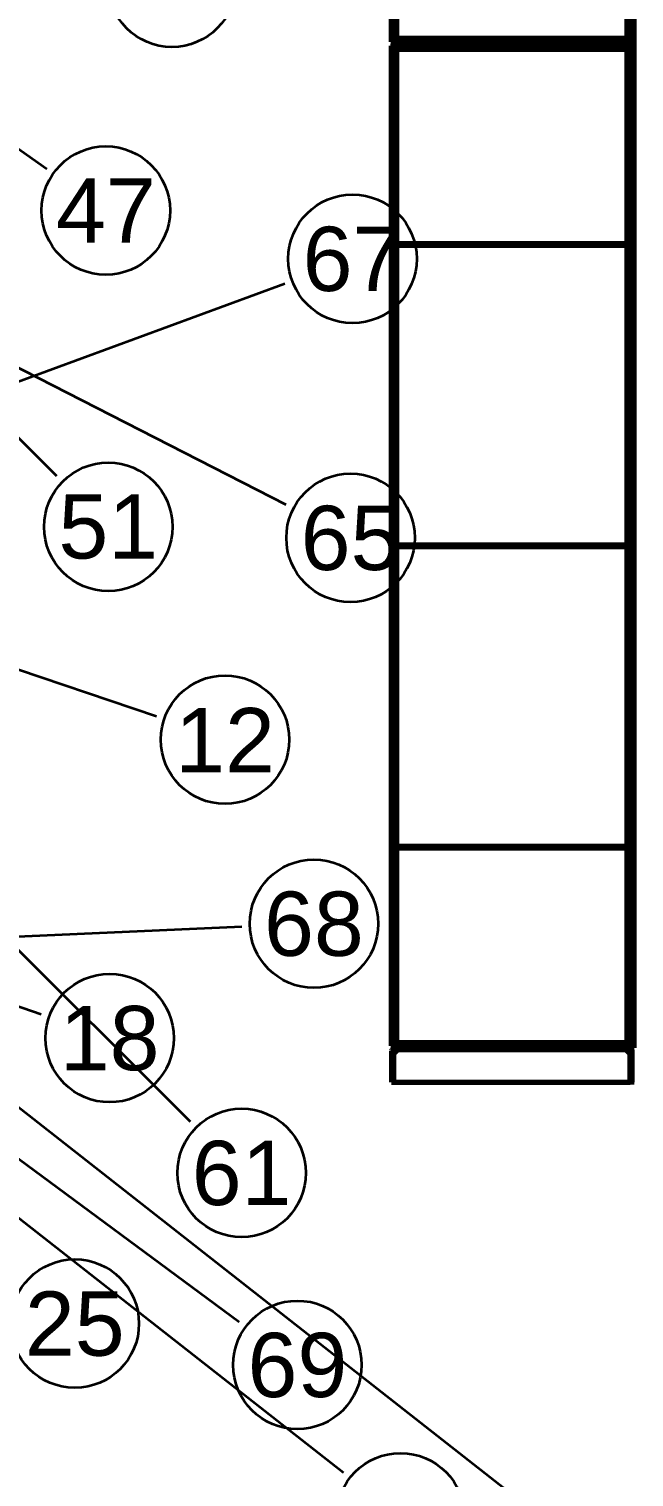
# Model space of a CAD drawing. Header units: millimetres. Extents: x 0 to 594, y 0 to 420.
# Drawn here: x 94.1 to 124.3, y 255 to 327.1 of the extents above; entities that cross this region are included whole.
import ezdxf
from ezdxf.enums import TextEntityAlignment as Align

# ---------------------------------------------------------------- set-up
doc = ezdxf.new("R2010")
doc.units = ezdxf.units.MM
doc.styles.add('GOST', font='Arial')

msp = doc.modelspace()

# ---------------------------------------------------------------- linework, layer by layer
at = {"color": 1, "lineweight": 70}
for p, q in [((112.15, 376.299), (112.15, 326.502)), ((112.25, 376.299), (112.25, 326.502)), ((124.05, 326.502), (124.05, 376.299)), ((124.15, 376.299), (124.15, 326.502)), ((124.254, 276.54), (124.254, 356.26)), ((124.15, 351.4), (124.15, 326.4)), ((124.25, 351.4), (124.25, 326.4)), ((112.41, 336.35), (112.41, 326.66)), ((123.89, 336.35), (123.89, 326.66)), ((112.15, 326.502), (112.25, 326.502)), ((112.25, 326.299), (112.15, 326.299)), ((112.15, 326.299), (112.15, 276.502)), ((112.251, 326.66), (112.25, 326.66)), ((112.25, 326.299), (112.25, 276.502)), ((112.25, 326.14), (112.251, 326.14)), ((112.254, 326.66), (112.251, 326.66)), ((112.251, 326.5), (112.251, 326.4)), ((112.251, 326.5), (124.049, 326.5)), ((112.251, 326.3), (112.251, 326.4)), ((112.251, 326.4), (124.049, 326.4)), ((112.251, 326.4), (124.049, 326.4)), ((124.049, 326.3), (112.251, 326.3)), ((112.251, 326.14), (112.254, 326.14)), ((112.259, 326.66), (112.254, 326.66)), ((112.254, 326.14), (112.259, 326.14)), ((112.266, 326.66), (112.259, 326.66)), ((112.259, 326.14), (112.266, 326.14)), ((112.275, 326.66), (112.266, 326.66)), ((112.266, 326.14), (112.275, 326.14)), ((112.285, 326.66), (112.275, 326.66)), ((112.275, 326.14), (112.285, 326.14)), ((112.297, 326.66), (112.285, 326.66)), ((112.285, 326.14), (112.297, 326.14)), ((112.31, 326.66), (112.297, 326.66)), ((112.297, 326.14), (112.31, 326.14)), ((112.325, 326.66), (112.31, 326.66)), ((112.31, 326.14), (112.325, 326.14)), ((112.341, 326.66), (112.325, 326.66)), ((112.325, 326.14), (112.341, 326.14)), ((112.357, 326.66), (112.341, 326.66)), ((112.341, 326.14), (112.357, 326.14)), ((112.374, 326.66), (112.357, 326.66)), ((112.357, 326.14), (112.374, 326.14)), ((112.392, 326.66), (112.374, 326.66)), ((112.374, 326.14), (112.392, 326.14)), ((112.41, 326.66), (112.392, 326.66)), ((112.392, 326.14), (112.41, 326.14)), ((112.41, 326.643), (112.41, 326.66)), ((123.89, 326.66), (112.41, 326.66)), ((112.41, 326.625), (112.41, 326.643)), ((112.41, 326.608), (112.41, 326.625)), ((112.41, 326.591), (112.41, 326.608)), ((112.41, 326.575), (112.41, 326.591)), ((112.41, 326.561), (112.41, 326.575)), ((112.41, 326.547), (112.41, 326.561)), ((112.41, 326.535), (112.41, 326.547)), ((112.41, 326.525), (112.41, 326.535)), ((112.41, 326.516), (112.41, 326.525)), ((112.41, 326.509), (112.41, 326.516)), ((112.41, 326.504), (112.41, 326.509)), ((112.41, 326.501), (112.41, 326.504)), ((112.41, 326.5), (112.41, 326.501)), ((112.41, 326.3), (112.41, 326.299)), ((112.41, 326.299), (112.41, 326.296)), ((112.41, 326.296), (112.41, 326.292)), ((112.41, 326.292), (112.41, 326.285)), ((112.41, 326.285), (112.41, 326.276)), ((112.41, 326.276), (112.41, 326.266)), ((112.41, 326.266), (112.41, 326.254)), ((112.41, 326.254), (112.41, 326.24)), ((112.41, 326.24), (112.41, 326.226)), ((112.41, 326.226), (112.41, 326.21)), ((112.41, 326.21), (112.41, 326.193)), ((112.41, 326.193), (112.41, 326.176)), ((112.41, 326.176), (112.41, 326.158)), ((112.41, 326.158), (112.41, 326.14)), ((112.41, 326.14), (123.89, 326.14)), ((112.41, 326.14), (112.41, 316.45)), ((123.89, 326.643), (123.89, 326.66)), ((123.908, 326.66), (123.89, 326.66)), ((123.89, 326.625), (123.89, 326.643)), ((123.89, 326.608), (123.89, 326.625)), ((123.89, 326.591), (123.89, 326.608)), ((123.89, 326.575), (123.89, 326.591)), ((123.89, 326.561), (123.89, 326.575)), ((123.89, 326.547), (123.89, 326.561)), ((123.89, 326.535), (123.89, 326.547)), ((123.89, 326.525), (123.89, 326.535)), ((123.89, 326.516), (123.89, 326.525)), ((123.89, 326.509), (123.89, 326.516)), ((123.89, 326.504), (123.89, 326.509)), ((123.89, 326.501), (123.89, 326.504)), ((123.89, 326.5), (123.89, 326.501)), ((123.89, 326.3), (123.89, 326.299)), ((123.89, 326.299), (123.89, 326.296)), ((123.89, 326.296), (123.89, 326.292)), ((123.89, 326.292), (123.89, 326.285)), ((123.89, 326.285), (123.89, 326.276)), ((123.89, 326.276), (123.89, 326.266)), ((123.89, 326.266), (123.89, 326.254)), ((123.89, 326.254), (123.89, 326.24)), ((123.89, 326.24), (123.89, 326.226)), ((123.89, 326.226), (123.89, 326.21)), ((123.89, 326.21), (123.89, 326.193)), ((123.89, 326.193), (123.89, 326.176)), ((123.89, 326.176), (123.89, 326.158)), ((123.89, 326.158), (123.89, 326.14)), ((123.89, 326.14), (123.908, 326.14)), ((123.89, 326.14), (123.89, 316.45)), ((123.926, 326.66), (123.908, 326.66)), ((123.908, 326.14), (123.926, 326.14)), ((123.943, 326.66), (123.926, 326.66)), ((123.926, 326.14), (123.943, 326.14)), ((123.959, 326.66), (123.943, 326.66)), ((123.943, 326.14), (123.959, 326.14)), ((123.975, 326.66), (123.959, 326.66)), ((123.959, 326.14), (123.975, 326.14)), ((123.99, 326.66), (123.975, 326.66)), ((123.975, 326.14), (123.99, 326.14)), ((124.003, 326.66), (123.99, 326.66)), ((123.99, 326.14), (124.003, 326.14)), ((124.015, 326.66), (124.003, 326.66)), ((124.003, 326.14), (124.015, 326.14)), ((124.025, 326.66), (124.015, 326.66)), ((124.015, 326.14), (124.025, 326.14)), ((124.034, 326.66), (124.025, 326.66)), ((124.025, 326.14), (124.034, 326.14)), ((124.041, 326.66), (124.034, 326.66)), ((124.034, 326.14), (124.041, 326.14)), ((124.046, 326.66), (124.041, 326.66)), ((124.041, 326.14), (124.046, 326.14)), ((124.049, 326.66), (124.046, 326.66)), ((124.046, 326.14), (124.049, 326.14)), ((124.05, 326.66), (124.049, 326.66)), ((124.049, 326.5), (124.049, 326.4)), ((124.049, 326.3), (124.049, 326.4)), ((124.049, 326.14), (124.05, 326.14)), ((124.05, 326.502), (124.15, 326.502)), ((124.15, 326.299), (124.05, 326.299)), ((124.05, 276.502), (124.05, 326.299)), ((124.15, 326.4), (124.25, 326.4)), ((124.15, 326.4), (124.15, 301.4)), ((124.15, 326.4), (124.25, 326.4)), ((124.15, 326.299), (124.15, 276.502)), ((124.25, 326.4), (124.25, 301.4)), ((124.251, 326.4), (124.25, 326.4)), ((124.25, 326.4), (124.25, 326.4)), ((124.25, 326.4), (124.25, 326.4)), ((124.25, 326.4), (124.25, 326.4)), ((124.25, 326.4), (124.25, 326.4)), ((124.25, 326.4), (124.25, 326.4)), ((124.25, 326.4), (124.25, 326.4)), ((124.25, 326.4), (124.25, 326.4)), ((124.25, 326.4), (124.25, 326.4)), ((124.25, 326.4), (124.25, 326.4)), ((124.25, 326.4), (124.25, 326.4)), ((124.25, 326.4), (124.251, 326.4)), ((124.252, 326.4), (124.251, 326.4)), ((124.251, 326.4), (124.251, 326.4)), ((124.251, 326.4), (124.251, 326.4)), ((124.251, 326.4), (124.251, 326.4)), ((124.251, 326.4), (124.251, 326.4)), ((124.251, 326.4), (124.252, 326.4)), ((124.253, 326.4), (124.252, 326.4)), ((124.252, 326.4), (124.252, 326.4)), ((124.252, 326.4), (124.252, 326.4)), ((124.252, 326.4), (124.252, 326.4)), ((124.252, 326.4), (124.252, 326.4)), ((124.252, 326.4), (124.253, 326.4)), ((124.254, 326.4), (124.253, 326.4)), ((124.253, 326.4), (124.253, 326.4)), ((124.253, 326.4), (124.253, 326.4)), ((124.253, 326.4), (124.254, 326.4)), ((112.25, 316.35), (112.25, 316.45)), ((112.25, 316.45), (124.05, 316.45)), ((124.05, 316.35), (112.25, 316.35)), ((112.41, 316.35), (112.41, 301.45)), ((123.89, 316.35), (123.89, 301.45)), ((124.05, 316.35), (124.05, 316.45)), ((112.25, 301.35), (112.25, 301.45)), ((112.25, 301.45), (124.05, 301.45)), ((124.05, 301.35), (124.05, 301.45)), ((124.05, 301.35), (112.25, 301.35)), ((112.41, 301.35), (112.41, 286.45)), ((123.89, 301.35), (123.89, 286.45)), ((124.15, 301.4), (124.25, 301.4)), ((124.15, 301.4), (124.15, 276.4)), ((124.15, 301.4), (124.25, 301.4)), ((124.25, 301.4), (124.25, 276.4)), ((124.251, 301.4), (124.25, 301.4)), ((124.25, 301.4), (124.25, 301.4)), ((124.25, 301.4), (124.25, 301.4)), ((124.25, 301.4), (124.25, 301.4)), ((124.25, 301.4), (124.25, 301.4)), ((124.25, 301.4), (124.25, 301.4)), ((124.25, 301.4), (124.25, 301.4)), ((124.25, 301.4), (124.25, 301.4)), ((124.25, 301.4), (124.25, 301.4)), ((124.25, 301.4), (124.25, 301.4)), ((124.25, 301.4), (124.25, 301.4)), ((124.25, 301.4), (124.251, 301.4)), ((124.252, 301.4), (124.251, 301.4)), ((124.251, 301.4), (124.251, 301.4)), ((124.251, 301.4), (124.251, 301.4)), ((124.251, 301.4), (124.251, 301.4)), ((124.251, 301.4), (124.251, 301.4)), ((124.251, 301.4), (124.252, 301.4)), ((124.253, 301.4), (124.252, 301.4)), ((124.252, 301.4), (124.252, 301.4)), ((124.252, 301.4), (124.252, 301.4)), ((124.252, 301.4), (124.252, 301.4)), ((124.252, 301.4), (124.252, 301.4)), ((124.252, 301.4), (124.253, 301.4)), ((124.254, 301.4), (124.253, 301.4)), ((124.253, 301.4), (124.253, 301.4)), ((124.253, 301.4), (124.253, 301.4)), ((124.253, 301.4), (124.254, 301.4)), ((112.25, 286.35), (112.25, 286.45)), ((112.25, 286.45), (124.05, 286.45)), ((124.05, 286.35), (112.25, 286.35)), ((112.41, 286.35), (112.41, 276.66)), ((123.89, 286.35), (123.89, 276.66)), ((124.05, 286.35), (124.05, 286.45)), ((112.15, 276.502), (112.25, 276.502)), ((112.161, 276.245), (112.156, 276.2)), ((112.156, 276.2), (112.156, 274.7)), ((112.176, 276.287), (112.161, 276.245)), ((112.2, 276.325), (112.176, 276.287)), ((112.232, 276.357), (112.2, 276.325)), ((112.27, 276.381), (112.232, 276.357)), ((112.251, 276.66), (112.25, 276.66)), ((112.254, 276.66), (112.251, 276.66)), ((112.251, 276.5), (112.251, 276.4)), ((112.251, 276.5), (124.049, 276.5)), ((112.251, 276.4), (124.049, 276.4)), ((112.259, 276.66), (112.254, 276.66)), ((112.456, 276.3), (112.256, 276.1)), ((112.261, 276.231), (112.256, 276.2)), ((112.256, 276.2), (112.256, 274.7)), ((112.266, 276.66), (112.259, 276.66)), ((112.276, 276.259), (112.261, 276.231)), ((112.275, 276.66), (112.266, 276.66)), ((112.312, 276.395), (112.27, 276.381)), ((112.285, 276.66), (112.275, 276.66)), ((112.298, 276.281), (112.276, 276.259)), ((112.297, 276.66), (112.285, 276.66)), ((112.31, 276.66), (112.297, 276.66)), ((112.326, 276.296), (112.298, 276.281)), ((112.325, 276.66), (112.31, 276.66)), ((112.356, 276.4), (112.312, 276.395)), ((112.341, 276.66), (112.325, 276.66)), ((112.356, 276.3), (112.326, 276.296)), ((112.357, 276.66), (112.341, 276.66)), ((123.956, 276.4), (112.356, 276.4)), ((123.956, 276.3), (112.356, 276.3)), ((112.374, 276.66), (112.357, 276.66)), ((112.392, 276.66), (112.374, 276.66)), ((112.41, 276.66), (112.392, 276.66)), ((112.41, 276.643), (112.41, 276.66)), ((123.89, 276.66), (112.41, 276.66)), ((112.41, 276.625), (112.41, 276.643)), ((112.41, 276.608), (112.41, 276.625)), ((112.41, 276.591), (112.41, 276.608)), ((112.41, 276.575), (112.41, 276.591)), ((112.41, 276.561), (112.41, 276.575)), ((112.41, 276.547), (112.41, 276.561)), ((112.41, 276.535), (112.41, 276.547)), ((112.41, 276.525), (112.41, 276.535)), ((112.41, 276.516), (112.41, 276.525)), ((112.41, 276.509), (112.41, 276.516)), ((112.41, 276.504), (112.41, 276.509)), ((112.41, 276.501), (112.41, 276.504)), ((112.41, 276.5), (112.41, 276.501)), ((124.056, 276.1), (123.856, 276.3)), ((123.89, 276.643), (123.89, 276.66)), ((123.908, 276.66), (123.89, 276.66)), ((123.89, 276.625), (123.89, 276.643)), ((123.89, 276.608), (123.89, 276.625)), ((123.89, 276.591), (123.89, 276.608)), ((123.89, 276.575), (123.89, 276.591)), ((123.89, 276.561), (123.89, 276.575)), ((123.89, 276.547), (123.89, 276.561)), ((123.89, 276.535), (123.89, 276.547)), ((123.89, 276.525), (123.89, 276.535)), ((123.89, 276.516), (123.89, 276.525)), ((123.89, 276.509), (123.89, 276.516)), ((123.89, 276.504), (123.89, 276.509)), ((123.89, 276.501), (123.89, 276.504)), ((123.89, 276.5), (123.89, 276.501)), ((123.926, 276.66), (123.908, 276.66)), ((123.943, 276.66), (123.926, 276.66)), ((123.959, 276.66), (123.943, 276.66)), ((124.001, 276.395), (123.956, 276.4)), ((123.987, 276.296), (123.956, 276.3)), ((123.975, 276.66), (123.959, 276.66)), ((123.99, 276.66), (123.975, 276.66)), ((124.015, 276.281), (123.987, 276.296)), ((124.003, 276.66), (123.99, 276.66)), ((124.043, 276.381), (124.001, 276.395)), ((124.015, 276.66), (124.003, 276.66)), ((124.025, 276.66), (124.015, 276.66)), ((124.037, 276.259), (124.015, 276.281)), ((124.034, 276.66), (124.025, 276.66)), ((124.041, 276.66), (124.034, 276.66)), ((124.052, 276.231), (124.037, 276.259)), ((124.046, 276.66), (124.041, 276.66)), ((124.081, 276.357), (124.043, 276.381)), ((124.049, 276.66), (124.046, 276.66)), ((124.05, 276.66), (124.049, 276.66)), ((124.049, 276.5), (124.049, 276.4)), ((124.05, 276.502), (124.15, 276.502)), ((124.056, 276.2), (124.052, 276.231)), ((124.056, 274.7), (124.056, 276.2)), ((124.113, 276.325), (124.081, 276.357)), ((124.137, 276.287), (124.113, 276.325)), ((124.151, 276.245), (124.137, 276.287)), ((124.15, 276.4), (124.25, 276.4)), ((124.156, 276.2), (124.151, 276.245)), ((124.156, 274.7), (124.156, 276.3)), ((124.256, 276.3), (124.156, 276.3)), ((124.156, 274.7), (124.156, 276.2)), ((124.25, 276.4), (124.25, 276.4)), ((124.25, 276.4), (124.25, 276.4)), ((124.25, 276.4), (124.25, 276.4)), ((124.25, 276.4), (124.251, 276.4)), ((124.251, 276.4), (124.251, 276.4)), ((124.251, 276.4), (124.251, 276.4)), ((124.251, 276.4), (124.252, 276.4)), ((124.252, 276.4), (124.252, 276.4)), ((124.252, 276.4), (124.253, 276.4)), ((124.253, 276.4), (124.253, 276.4)), ((124.253, 276.4), (124.254, 276.4)), ((112.156, 274.7), (112.256, 274.7)), ((112.256, 274.7), (124.056, 274.7)), ((124.156, 274.7), (124.056, 274.7)), ((124.256, 274.7), (124.156, 274.7))]:
    msp.add_line(p, q, dxfattribs=at)
at = {"color": 7, "lineweight": 35}
for p, q in [((94.974, 320.165), (75.816, 333.6)), ((106.916, 303.439), (62.04, 326.38)), ((95.484, 304.878), (83.814, 316.4)), ((106.84, 314.452), (84.876, 306.38)), ((100.455, 292.9), (62.17, 305.8)), ((122.173, 251.021), (62.04, 298.148)), ((102.142, 272.716), (79.9, 294.88)), ((94.707, 278.058), (79.195, 283.38)), ((104.699, 282.425), (81.322, 281.38)), ((104.575, 262.749), (79.3, 281.38)), ((109.774, 255.243), (77.95, 280.13))]:
    msp.add_line(p, q, dxfattribs=at)
for centre in [(101.218, 329.441), (97.922, 318.098), (110.219, 315.694), (98.046, 302.348), (110.121, 301.8), (103.866, 291.75), (108.295, 282.585), (98.113, 276.89), (104.692, 270.175), (96.375, 262.672), (107.473, 260.613), (112.61, 253.025)]:
    msp.add_circle(centre, 3.2, dxfattribs=at)

# ---------------------------------------------------------------- texts
at = {"color": 7, "style": 'GOST'}
for s, p in [('47', (97.922, 318.098)), ('67', (110.219, 315.694)), ('51', (98.046, 302.348)), ('65', (110.121, 301.8)), ('12', (103.866, 291.75)), ('68', (108.295, 282.585)), ('18', (98.113, 276.89)), ('61', (104.692, 270.175)), ('25', (96.375, 262.672)), ('69', (107.473, 260.613))]:
    msp.add_text(s, height=3.2, dxfattribs=at).set_placement(p, align=Align.MIDDLE)

doc.saveas('drawing.dxf')
